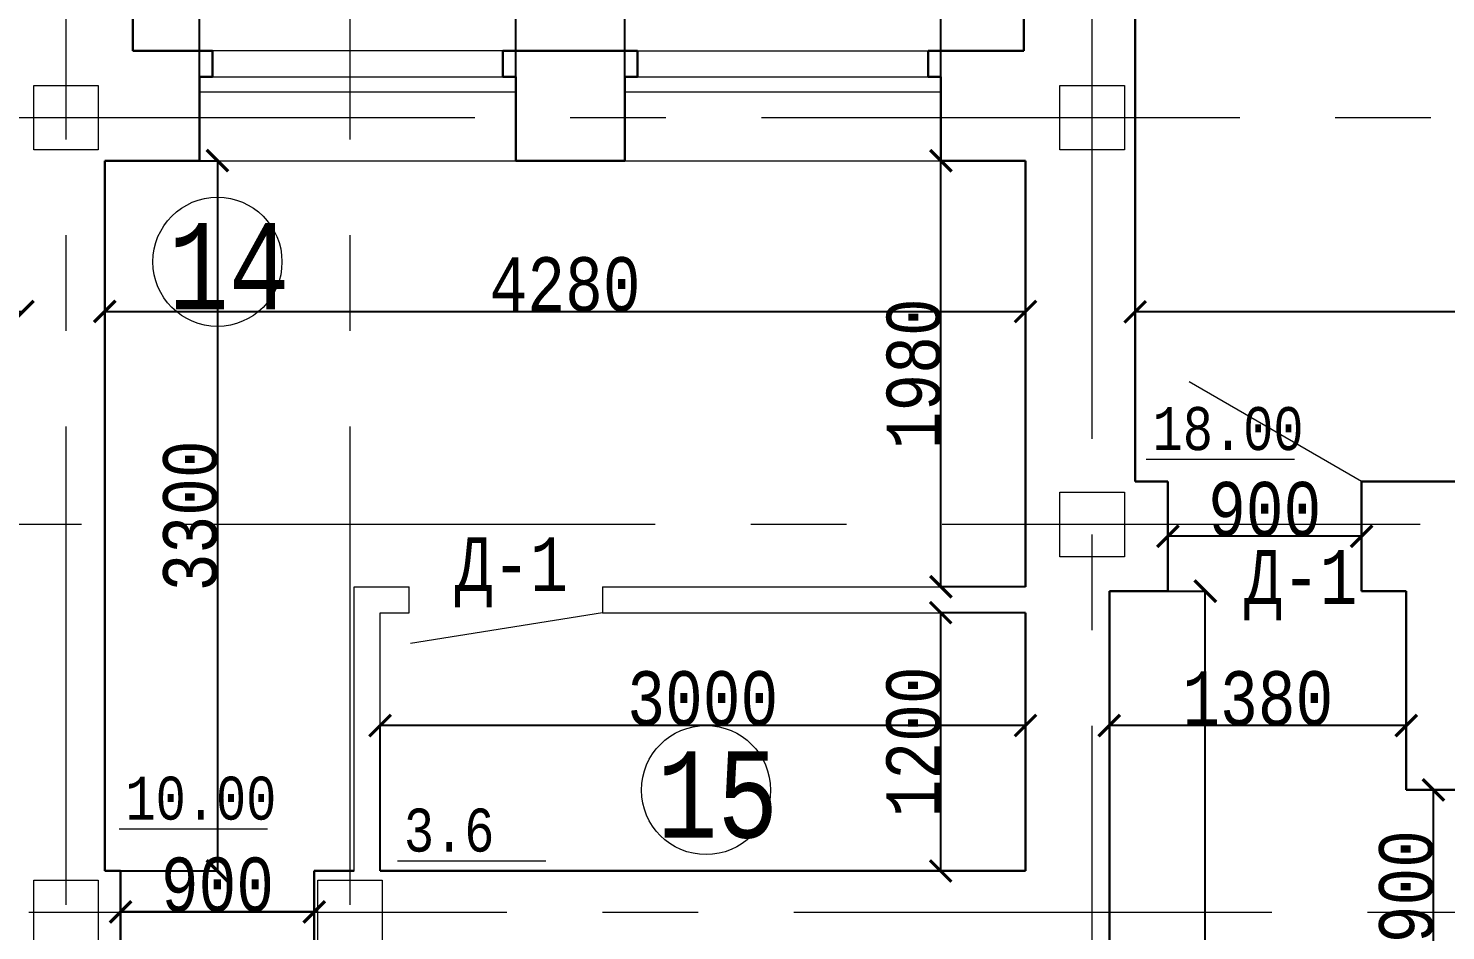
# Model space of a CAD drawing. Header units: millimetres. Extents: x -689206 to 4969298, y -1019800 to 703299.
# Drawn here: x 79819 to 86407, y -616840 to -612648 of the extents above; entities that cross this region are included whole.
import ezdxf

# ---------------------------------------------------------------- set-up
doc = ezdxf.new("R2010")
doc.units = ezdxf.units.MM
doc.linetypes.add('осеваяX2', pattern=[101.6, 63.5, -12.7, 12.7, -12.7])
for name, color, linetype, lineweight in [('ОКНА', 250, 'Continuous', 20), ('РАЗМЕРЫ', 7, 'Continuous', 9), ('стены', 7, 'Continuous', 20)]:
    doc.layers.add(name, color=color, linetype=linetype, lineweight=lineweight)
doc.layers.add('четотам', color=7, linetype='Continuous')
doc.styles.add('Аннотативный', font='isocteur.ttf', dxfattribs={"width": 0.7, "height": 250})
doc.dimstyles.new('Аннотативный', dxfattribs={"dimscale": 0, "dimtxt": 250, "dimasz": 100, "dimexe": 1.25, "dimexo": 0.625, "dimtad": 1, "dimdec": 0, "dimtxsty": 'Аннотативный', "dimblk": 'ARCHTICK', "dimcen": 2.5, "dimadec": 0, "dimazin": 0, "dimtfac": 1, "dimtdec": 0, "dimtmove": 0, "dimatfit": 3, "dimfxl": 1, "dimarcsym": 0})

# ---------------------------------------------------------------- blocks, each defined once
blk = doc.blocks.new('_ArchTick')
at = {"color": 0, "linetype": 'ByBlock', "const_width": 0.15}
blk.add_lwpolyline([(-0.5, -0.5), (0.5, 0.5)], dxfattribs=at)
blk = doc.blocks.new('*D2738')
at = {"layer": 'Defpoints', "color": 0, "lineweight": 5, "transparency": 16777216}
for p in [(76394.2, -613963.6), (79794.2, -613963.6), (79794.2, -613963.6)]:
    blk.add_point(p, dxfattribs=at)
at = {"layer": 'стены', "color": 0, "lineweight": -2, "transparency": 16777216}
for p, q in [((76394.2, -613963.6), (79794.2, -613963.6)), ((76394.2, -613964.2), (76394.2, -613964.9)), ((79794.2, -613963), (79794.2, -613962.4))]:
    blk.add_line(p, q, dxfattribs=at)
at = {"layer": 'стены', "color": 0, "lineweight": -2, "transparency": 16777216, "xscale": 100, "yscale": 100, "zscale": 100, "rotation": 180}
blk.add_blockref('_ArchTick', (76394.2, -613963.6), dxfattribs=at)
at = {"layer": 'стены', "color": 0, "lineweight": -2, "transparency": 16777216, "xscale": 100, "yscale": 100, "zscale": 100}
blk.add_blockref('_ArchTick', (79794.2, -613963.6), dxfattribs=at)
at = {"layer": 'стены', "color": 0, "lineweight": 5, "transparency": 16777216, "insert": (78094.2, -613838), "char_height": 250, "attachment_point": 5, "style": 'Аннотативный'}
blk.add_mtext('3400', dxfattribs=at)
blk = doc.blocks.new('*D2744')
at = {"layer": 'Defpoints', "color": 0, "lineweight": 5, "transparency": 16777216}
for p in [(82591.2, -611952.9), (82591.2, -613262.9), (84061.2, -613262.9)]:
    blk.add_point(p, dxfattribs=at)
at = {"layer": 'стены', "color": 0, "lineweight": -2, "transparency": 16777216}
for p, q in [((82591.2, -613262.2), (82591.2, -611951.6)), ((84061.2, -611952.9), (82591.2, -611952.9)), ((84061.2, -613262.2), (84061.2, -611951.6))]:
    blk.add_line(p, q, dxfattribs=at)
at = {"layer": 'стены', "color": 0, "lineweight": -2, "transparency": 16777216, "xscale": 100, "yscale": 100, "zscale": 100, "rotation": 180}
blk.add_blockref('_ArchTick', (82591.2, -611952.9), dxfattribs=at)
at = {"layer": 'стены', "color": 0, "lineweight": -2, "transparency": 16777216, "xscale": 100, "yscale": 100, "zscale": 100}
blk.add_blockref('_ArchTick', (84061.2, -611952.9), dxfattribs=at)
at = {"layer": 'стены', "color": 0, "lineweight": 5, "transparency": 16777216, "insert": (83326.2, -611827.2), "char_height": 250, "attachment_point": 5, "style": 'Аннотативный'}
blk.add_mtext('1470', dxfattribs=at)
blk = doc.blocks.new('*D2745')
at = {"layer": 'Defpoints', "color": 0, "lineweight": 5, "transparency": 16777216}
for p in [(80614.5, -611952.9), (80614.5, -613262.9), (82084.5, -613262.9)]:
    blk.add_point(p, dxfattribs=at)
at = {"layer": 'стены', "color": 0, "lineweight": -2, "transparency": 16777216}
for p, q in [((80614.5, -613262.2), (80614.5, -611951.6)), ((82084.5, -611952.9), (80614.5, -611952.9)), ((82084.5, -613262.2), (82084.5, -611951.6))]:
    blk.add_line(p, q, dxfattribs=at)
at = {"layer": 'стены', "color": 0, "lineweight": -2, "transparency": 16777216, "xscale": 100, "yscale": 100, "zscale": 100, "rotation": 180}
blk.add_blockref('_ArchTick', (80614.5, -611952.9), dxfattribs=at)
at = {"layer": 'стены', "color": 0, "lineweight": -2, "transparency": 16777216, "xscale": 100, "yscale": 100, "zscale": 100}
blk.add_blockref('_ArchTick', (82084.5, -611952.9), dxfattribs=at)
at = {"layer": 'стены', "color": 0, "lineweight": 5, "transparency": 16777216, "insert": (81349.5, -611827.2), "char_height": 250, "attachment_point": 5, "style": 'Аннотативный'}
blk.add_mtext('1470', dxfattribs=at)
blk = doc.blocks.new('*D2764')
at = {"layer": 'Defpoints', "color": 0, "lineweight": 5, "transparency": 16777216}
for p in [(80174.2, -613262.9), (84454.2, -613262.9), (84454.2, -613963.6)]:
    blk.add_point(p, dxfattribs=at)
at = {"layer": 'РАЗМЕРЫ', "color": 0, "lineweight": -2, "transparency": 16777216}
for p, q in [((80174.2, -613263.5), (80174.2, -613964.9)), ((84454.2, -613263.5), (84454.2, -613964.9)), ((80174.2, -613963.6), (84454.2, -613963.6))]:
    blk.add_line(p, q, dxfattribs=at)
at = {"layer": 'РАЗМЕРЫ', "color": 0, "lineweight": -2, "transparency": 16777216, "xscale": 100, "yscale": 100, "zscale": 100, "rotation": 180}
blk.add_blockref('_ArchTick', (80174.2, -613963.6), dxfattribs=at)
at = {"layer": 'РАЗМЕРЫ', "color": 0, "lineweight": -2, "transparency": 16777216, "xscale": 100, "yscale": 100, "zscale": 100}
blk.add_blockref('_ArchTick', (84454.2, -613963.6), dxfattribs=at)
at = {"layer": 'РАЗМЕРЫ', "color": 0, "lineweight": 5, "transparency": 16777216, "insert": (82314.2, -613838), "char_height": 250, "attachment_point": 5, "style": 'Аннотативный'}
blk.add_mtext('4280', dxfattribs=at)
blk = doc.blocks.new('*D2851')
at = {"layer": 'Defpoints', "color": 0, "linetype": 'ByBlock', "lineweight": 5, "transparency": 16777216}
for p in [(80248.2, -616752.9), (80248.2, -616754.9), (81148.2, -616754.9)]:
    blk.add_point(p, dxfattribs=at)
at = {"layer": 'РАЗМЕРЫ', "color": 0, "linetype": 'ByBlock', "lineweight": -2, "transparency": 16777216}
for p, q in [((80248.2, -616754.3), (80248.2, -616751.6)), ((81148.2, -616752.9), (80248.2, -616752.9)), ((81148.2, -616754.3), (81148.2, -616751.6))]:
    blk.add_line(p, q, dxfattribs=at)
at = {"layer": 'РАЗМЕРЫ', "color": 0, "linetype": 'ByBlock', "lineweight": -2, "transparency": 16777216, "xscale": 100, "yscale": 100, "zscale": 100, "rotation": 180}
blk.add_blockref('_ArchTick', (80248.2, -616752.9), dxfattribs=at)
at = {"layer": 'РАЗМЕРЫ', "color": 0, "linetype": 'ByBlock', "lineweight": -2, "transparency": 16777216, "xscale": 100, "yscale": 100, "zscale": 100}
blk.add_blockref('_ArchTick', (81148.2, -616752.9), dxfattribs=at)
at = {"layer": 'РАЗМЕРЫ', "color": 0, "linetype": 'ByBlock', "lineweight": 5, "transparency": 16777216, "insert": (80698.2, -616627.2), "char_height": 250, "attachment_point": 5, "style": 'Аннотативный'}
blk.add_mtext('900', dxfattribs=at)
blk = doc.blocks.new('*D2853')
at = {"layer": 'Defpoints', "color": 0, "linetype": 'ByBlock', "lineweight": 5, "transparency": 16777216}
for p in [(85116.2, -615007.9), (85116.2, -615007.9), (86016.3, -615007.9)]:
    blk.add_point(p, dxfattribs=at)
at = {"layer": 'РАЗМЕРЫ', "color": 0, "linetype": 'ByBlock', "lineweight": -2, "transparency": 16777216}
for p, q in [((85116.2, -615007.2), (85116.2, -615006.6)), ((86016.3, -615007.9), (85116.2, -615007.9)), ((86016.3, -615007.2), (86016.3, -615006.6))]:
    blk.add_line(p, q, dxfattribs=at)
at = {"layer": 'РАЗМЕРЫ', "color": 0, "linetype": 'ByBlock', "lineweight": -2, "transparency": 16777216, "xscale": 100, "yscale": 100, "zscale": 100, "rotation": 180}
blk.add_blockref('_ArchTick', (85116.2, -615007.9), dxfattribs=at)
at = {"layer": 'РАЗМЕРЫ', "color": 0, "linetype": 'ByBlock', "lineweight": -2, "transparency": 16777216, "xscale": 100, "yscale": 100, "zscale": 100}
blk.add_blockref('_ArchTick', (86016.3, -615007.9), dxfattribs=at)
at = {"layer": 'РАЗМЕРЫ', "color": 0, "linetype": 'ByBlock', "lineweight": 5, "transparency": 16777216, "insert": (85566.2, -614882.2), "char_height": 250, "attachment_point": 5, "style": 'Аннотативный'}
blk.add_mtext('900', dxfattribs=at)
blk = doc.blocks.new('*D2854')
at = {"layer": 'Defpoints', "color": 0, "linetype": 'ByBlock', "lineweight": 5, "transparency": 16777216}
for p in [(84844.2, -615887.3), (84844.2, -615887.3), (86224.3, -615887.3)]:
    blk.add_point(p, dxfattribs=at)
at = {"layer": 'РАЗМЕРЫ', "color": 0, "linetype": 'ByBlock', "lineweight": -2, "transparency": 16777216}
for p, q in [((86224.3, -615887.3), (84844.2, -615887.3)), ((84844.2, -615887.9), (84844.2, -615888.5)), ((86224.3, -615886.6), (86224.3, -615886))]:
    blk.add_line(p, q, dxfattribs=at)
at = {"layer": 'РАЗМЕРЫ', "color": 0, "linetype": 'ByBlock', "lineweight": -2, "transparency": 16777216, "xscale": 100, "yscale": 100, "zscale": 100, "rotation": 180}
blk.add_blockref('_ArchTick', (84844.2, -615887.3), dxfattribs=at)
at = {"layer": 'РАЗМЕРЫ', "color": 0, "linetype": 'ByBlock', "lineweight": -2, "transparency": 16777216, "xscale": 100, "yscale": 100, "zscale": 100}
blk.add_blockref('_ArchTick', (86224.3, -615887.3), dxfattribs=at)
at = {"layer": 'РАЗМЕРЫ', "color": 0, "linetype": 'ByBlock', "lineweight": 5, "transparency": 16777216, "insert": (85534.2, -615761.6), "char_height": 250, "attachment_point": 5, "style": 'Аннотативный'}
blk.add_mtext('1380', dxfattribs=at)
blk = doc.blocks.new('*D2855')
at = {"layer": 'Defpoints', "color": 0, "linetype": 'ByBlock', "lineweight": 5, "transparency": 16777216}
for p in [(84939.6, -615262.9), (85290.2, -615262.9), (84939.6, -619592.3)]:
    blk.add_point(p, dxfattribs=at)
at = {"layer": 'РАЗМЕРЫ', "color": 0, "linetype": 'ByBlock', "lineweight": -2, "transparency": 16777216}
for p, q in [((84940.2, -615262.9), (85291.4, -615262.9)), ((85290.2, -619592.3), (85290.2, -615262.9)), ((84940.2, -619592.3), (85291.4, -619592.3))]:
    blk.add_line(p, q, dxfattribs=at)
at = {"layer": 'РАЗМЕРЫ', "color": 0, "linetype": 'ByBlock', "lineweight": -2, "transparency": 16777216, "xscale": 100, "yscale": 100, "zscale": 100}
for p, rotation in [((85290.2, -615262.9), 90), ((85290.2, -619592.3), 270)]:
    blk.add_blockref('_ArchTick', p, dxfattribs=dict(at, rotation=rotation))
at = {"layer": 'РАЗМЕРЫ', "color": 0, "linetype": 'ByBlock', "lineweight": 5, "transparency": 16777216, "insert": (85164.6, -617486), "char_height": 250, "attachment_point": 5, "rotation": 90, "style": 'Аннотативный'}
blk.add_mtext('4330', dxfattribs=at)
blk = doc.blocks.new('*D2840')
at = {"layer": 'Defpoints', "color": 0, "linetype": 'ByBlock', "lineweight": 5, "transparency": 16777216}
for p in [(84964.2, -613964.9), (84964.2, -614752.9), (89464.3, -614752.9)]:
    blk.add_point(p, dxfattribs=at)
at = {"layer": 'РАЗМЕРЫ', "color": 0, "linetype": 'ByBlock', "lineweight": -2, "transparency": 16777216}
for p, q in [((84964.2, -614752.2), (84964.2, -613963.6)), ((89464.3, -613964.9), (84964.2, -613964.9)), ((89464.3, -614752.2), (89464.3, -613963.6))]:
    blk.add_line(p, q, dxfattribs=at)
at = {"layer": 'РАЗМЕРЫ', "color": 0, "linetype": 'ByBlock', "lineweight": -2, "transparency": 16777216, "xscale": 100, "yscale": 100, "zscale": 100, "rotation": 180}
blk.add_blockref('_ArchTick', (84964.2, -613964.9), dxfattribs=at)
at = {"layer": 'РАЗМЕРЫ', "color": 0, "linetype": 'ByBlock', "lineweight": -2, "transparency": 16777216, "xscale": 100, "yscale": 100, "zscale": 100}
blk.add_blockref('_ArchTick', (89464.3, -613964.9), dxfattribs=at)
at = {"layer": 'РАЗМЕРЫ', "color": 0, "linetype": 'ByBlock', "lineweight": 5, "transparency": 16777216, "insert": (87214.2, -613839.2), "char_height": 250, "attachment_point": 5, "style": 'Аннотативный'}
blk.add_mtext('4500', dxfattribs=at)
blk = doc.blocks.new('*D2845')
at = {"layer": 'Defpoints', "color": 0, "linetype": 'ByBlock', "lineweight": 5, "transparency": 16777216}
for p in [(80174.2, -613262.9), (80174.2, -616562.9), (80698.2, -616562.9)]:
    blk.add_point(p, dxfattribs=at)
at = {"layer": 'РАЗМЕРЫ', "color": 0, "linetype": 'ByBlock', "lineweight": -2, "transparency": 16777216}
for p, q in [((80174.8, -613262.9), (80699.5, -613262.9)), ((80698.2, -613262.9), (80698.2, -616562.9)), ((80174.8, -616562.9), (80699.5, -616562.9))]:
    blk.add_line(p, q, dxfattribs=at)
at = {"layer": 'РАЗМЕРЫ', "color": 0, "linetype": 'ByBlock', "lineweight": -2, "transparency": 16777216, "xscale": 100, "yscale": 100, "zscale": 100}
for p, rotation in [((80698.2, -613262.9), 90), ((80698.2, -616562.9), 270)]:
    blk.add_blockref('_ArchTick', p, dxfattribs=dict(at, rotation=rotation))
at = {"layer": 'РАЗМЕРЫ', "color": 0, "linetype": 'ByBlock', "lineweight": 5, "transparency": 16777216, "insert": (80572.6, -614912.9), "char_height": 250, "attachment_point": 5, "rotation": 90, "style": 'Аннотативный'}
blk.add_mtext('3300', dxfattribs=at)
blk = doc.blocks.new('*D2864')
at = {"layer": 'Defpoints', "color": 0, "linetype": 'ByBlock', "lineweight": 5, "transparency": 16777216}
for p in [(84061.2, -613262.9), (84454.2, -613262.9), (84454.2, -615242.9)]:
    blk.add_point(p, dxfattribs=at)
at = {"layer": 'РАЗМЕРЫ', "color": 0, "linetype": 'ByBlock', "lineweight": -2, "transparency": 16777216}
for p, q in [((84453.6, -613262.9), (84060, -613262.9)), ((84061.2, -615242.9), (84061.2, -613262.9)), ((84453.6, -615242.9), (84060, -615242.9))]:
    blk.add_line(p, q, dxfattribs=at)
at = {"layer": 'РАЗМЕРЫ', "color": 0, "linetype": 'ByBlock', "lineweight": -2, "transparency": 16777216, "xscale": 100, "yscale": 100, "zscale": 100}
for p, rotation in [((84061.2, -613262.9), 90), ((84061.2, -615242.9), 270)]:
    blk.add_blockref('_ArchTick', p, dxfattribs=dict(at, rotation=rotation))
at = {"layer": 'РАЗМЕРЫ', "color": 0, "linetype": 'ByBlock', "lineweight": 5, "transparency": 16777216, "insert": (83935.6, -614252.9), "char_height": 250, "attachment_point": 5, "rotation": 90, "style": 'Аннотативный'}
blk.add_mtext('1980', dxfattribs=at)
blk = doc.blocks.new('*D2865')
at = {"layer": 'Defpoints', "color": 0, "linetype": 'ByBlock', "lineweight": 5, "transparency": 16777216}
for p in [(84060, -615362.9), (84454.2, -615362.9), (84454.2, -616562.9)]:
    blk.add_point(p, dxfattribs=at)
at = {"layer": 'РАЗМЕРЫ', "color": 0, "linetype": 'ByBlock', "lineweight": -2, "transparency": 16777216}
for p, q in [((84453.6, -615362.9), (84058.7, -615362.9)), ((84060, -616562.9), (84060, -615362.9)), ((84453.6, -616562.9), (84058.7, -616562.9))]:
    blk.add_line(p, q, dxfattribs=at)
at = {"layer": 'РАЗМЕРЫ', "color": 0, "linetype": 'ByBlock', "lineweight": -2, "transparency": 16777216, "xscale": 100, "yscale": 100, "zscale": 100}
for p, rotation in [((84060, -615362.9), 90), ((84060, -616562.9), 270)]:
    blk.add_blockref('_ArchTick', p, dxfattribs=dict(at, rotation=rotation))
at = {"layer": 'РАЗМЕРЫ', "color": 0, "linetype": 'ByBlock', "lineweight": 5, "transparency": 16777216, "insert": (83934.3, -615962.9), "char_height": 250, "attachment_point": 5, "rotation": 90, "style": 'Аннотативный'}
blk.add_mtext('1200', dxfattribs=at)
blk = doc.blocks.new('*D2866')
at = {"layer": 'Defpoints', "color": 0, "linetype": 'ByBlock', "lineweight": 5, "transparency": 16777216}
for p in [(81454.2, -615887.3), (81454.2, -616562.9), (84454.2, -616562.9)]:
    blk.add_point(p, dxfattribs=at)
at = {"layer": 'РАЗМЕРЫ', "color": 0, "linetype": 'ByBlock', "lineweight": -2, "transparency": 16777216}
for p, q in [((81454.2, -616562.2), (81454.2, -615886)), ((84454.2, -615887.3), (81454.2, -615887.3)), ((84454.2, -616562.2), (84454.2, -615886))]:
    blk.add_line(p, q, dxfattribs=at)
at = {"layer": 'РАЗМЕРЫ', "color": 0, "linetype": 'ByBlock', "lineweight": -2, "transparency": 16777216, "xscale": 100, "yscale": 100, "zscale": 100, "rotation": 180}
blk.add_blockref('_ArchTick', (81454.2, -615887.3), dxfattribs=at)
at = {"layer": 'РАЗМЕРЫ', "color": 0, "linetype": 'ByBlock', "lineweight": -2, "transparency": 16777216, "xscale": 100, "yscale": 100, "zscale": 100}
blk.add_blockref('_ArchTick', (84454.2, -615887.3), dxfattribs=at)
at = {"layer": 'РАЗМЕРЫ', "color": 0, "linetype": 'ByBlock', "lineweight": 5, "transparency": 16777216, "insert": (82954.2, -615761.6), "char_height": 250, "attachment_point": 5, "style": 'Аннотативный'}
blk.add_mtext('3000', dxfattribs=at)
blk = doc.blocks.new('*D2887')
at = {"layer": 'Defpoints', "color": 0, "linetype": 'ByBlock', "lineweight": 5, "transparency": 16777216}
for p in [(86344.3, -616185.9), (86350.4, -616185.9), (86344.3, -617085.9)]:
    blk.add_point(p, dxfattribs=at)
at = {"layer": 'РАЗМЕРЫ', "color": 0, "linetype": 'ByBlock', "lineweight": -2, "transparency": 16777216}
for p, q in [((86344.9, -616185.9), (86351.6, -616185.9)), ((86350.4, -617085.9), (86350.4, -616185.9)), ((86344.9, -617085.9), (86351.6, -617085.9))]:
    blk.add_line(p, q, dxfattribs=at)
at = {"layer": 'РАЗМЕРЫ', "color": 0, "linetype": 'ByBlock', "lineweight": -2, "transparency": 16777216, "xscale": 100, "yscale": 100, "zscale": 100}
for p, rotation in [((86350.4, -616185.9), 90), ((86350.4, -617085.9), 270)]:
    blk.add_blockref('_ArchTick', p, dxfattribs=dict(at, rotation=rotation))
at = {"layer": 'РАЗМЕРЫ', "color": 0, "linetype": 'ByBlock', "lineweight": 5, "transparency": 16777216, "insert": (86224.8, -616635.9), "char_height": 250, "attachment_point": 5, "rotation": 90, "style": 'Аннотативный'}
blk.add_mtext('900', dxfattribs=at)

msp = doc.modelspace()

# ---------------------------------------------------------------- linework, layer by layer
at = {"layer": 'ОКНА', "color": 0}
msp.add_line((80248.2, -616562.9), (80248.2, -616942.9), dxfattribs=at)
at = {"layer": 'РАЗМЕРЫ', "linetype": 'осеваяX2', "lineweight": 5, "ltscale": 35}
for p, q in [((79994.2, -607385.9), (79994.2, -657227.2)), ((84764.2, -657227.2), (84764.2, -607385.9)), ((111181.5, -614952.9), (44111.5, -614952.9))]:
    msp.add_line(p, q, dxfattribs=at)
at = {"layer": 'РАЗМЕРЫ'}
for p, q in [((85015.9, -614650.3), (85705.1, -614650.3)), ((80241.2, -616367.2), (80930.5, -616367.2)), ((81535.7, -616515.8), (82224.9, -616515.8))]:
    msp.add_line(p, q, dxfattribs=at)
at = {"layer": 'РАЗМЕРЫ', "linetype": 'ByBlock', "lineweight": 20}
for p, q in [((84454.2, -615242.9), (84454.2, -615062.9)), ((84454.2, -616562.9), (84454.2, -615362.9)), ((84454.2, -616562.9), (81454.2, -616562.9)), ((84454.2, -616562.9), (81954.2, -616562.9))]:
    msp.add_line(p, q, dxfattribs=at)
at = {"layer": 'РАЗМЕРЫ', "linetype": 'ByBlock', "lineweight": 13}
for p, q in [((81334.2, -616562.9), (81334.2, -615242.9)), ((81334.2, -615242.9), (81588.8, -615242.9)), ((81588.8, -615362.9), (81588.8, -615242.9)), ((82488.8, -615242.9), (84454.2, -615242.9)), ((82488.8, -615242.9), (82488.8, -615362.9)), ((81454.2, -616562.9), (81454.2, -615362.9)), ((81454.2, -615362.9), (81588.8, -615362.9)), ((82488.8, -615362.9), (84454.2, -615362.9))]:
    msp.add_line(p, q, dxfattribs=at)
at = {"layer": 'РАЗМЕРЫ', "linetype": 'ByBlock', "lineweight": 9}
msp.add_line((82488.8, -615362.9), (81596.3, -615506), dxfattribs=at)
at = {"layer": 'стены', "linetype": 'осеваяX2', "lineweight": 5, "ltscale": 35}
for p, q in [((81314.2, -607385.9), (81314.2, -657227.2)), ((44111.5, -613062.9), (111314.2, -613062.9)), ((44261.5, -616754.9), (111314.2, -616754.9))]:
    msp.add_line(p, q, dxfattribs=at)
at = {"layer": 'стены', "lineweight": 30}
for p, q in [((84446.2, -610244.9), (84446.2, -612752.9)), ((84964.2, -610752.9), (84964.2, -614752.9)), ((80304.2, -612752.9), (80304.2, -611752.9)), ((80674.5, -612752.9), (80304.2, -612752.9)), ((80674.5, -612872.9), (80674.5, -612752.9)), ((82024.5, -612872.9), (82024.5, -612752.9)), ((82651.2, -612752.9), (82024.5, -612752.9)), ((82651.2, -612872.9), (82651.2, -612752.9)), ((84001.2, -612872.9), (84001.2, -612752.9)), ((84001.2, -612752.9), (84446.2, -612752.9)), ((80614.5, -612872.9), (80674.5, -612872.9)), ((80614.5, -612872.9), (80614.5, -613262.9)), ((82024.5, -612872.9), (82084.5, -612872.9)), ((82084.5, -612872.9), (82084.5, -613262.9)), ((82591.2, -612872.9), (82651.2, -612872.9)), ((82591.2, -612872.9), (82591.2, -613262.9)), ((84001.2, -612872.9), (84061.2, -612872.9)), ((84061.2, -612872.9), (84061.2, -613262.9)), ((80174.2, -616562.9), (80174.2, -613262.9)), ((80614.5, -613262.9), (80174.2, -613262.9)), ((82591.2, -613262.9), (82084.5, -613262.9)), ((84454.2, -613262.9), (84061.2, -613262.9)), ((84454.2, -615242.9), (84454.2, -613262.9)), ((84964.2, -614752.9), (85116.2, -614752.9)), ((85116.2, -614752.9), (85116.2, -615262.9)), ((86016.3, -614752.9), (89464.3, -614752.9)), ((89464.3, -614752.9), (86016.3, -614752.9)), ((86016.3, -614752.9), (86016.3, -615262.9)), ((84844.2, -615262.9), (85116.2, -615262.9)), ((84844.2, -616942.9), (84844.2, -615262.9)), ((85116.2, -615262.9), (84956.2, -615262.9)), ((86016.3, -615262.9), (86224.3, -615262.9)), ((86224.3, -615262.9), (86224.3, -616185.9)), ((84454.2, -616562.9), (84454.2, -615362.9)), ((86224.3, -616185.9), (86464.3, -616185.9)), ((80174.2, -616562.9), (80248.2, -616562.9)), ((80248.2, -616562.9), (80248.2, -616942.9)), ((81148.2, -616562.9), (81334.2, -616562.9)), ((81148.2, -616942.9), (81148.2, -616562.9)), ((81454.2, -616562.9), (84454.2, -616562.9))]:
    msp.add_line(p, q, dxfattribs=at)
at = {"layer": 'стены', "lineweight": 13}
for p, q in [((82024.5, -612752.9), (80674.5, -612752.9)), ((82651.2, -612752.9), (84001.2, -612752.9)), ((80674.5, -612872.9), (82024.5, -612872.9)), ((82651.2, -612872.9), (84001.2, -612872.9)), ((80614.5, -612942.9), (82084.5, -612942.9)), ((82591.2, -612942.9), (84061.2, -612942.9)), ((80614.5, -613262.9), (82084.5, -613262.9)), ((82591.2, -613262.9), (84061.2, -613262.9))]:
    msp.add_line(p, q, dxfattribs=at)
at = {"layer": 'стены', "color": 152, "lineweight": 30, "true_color": 0x2776bb}
for p, q in [((80614.5, -613262.9), (80614.5, -612902.9)), ((82084.5, -612902.9), (82084.5, -613262.9)), ((82591.2, -613262.9), (82591.2, -612902.9)), ((84061.2, -612902.9), (84061.2, -613262.9))]:
    msp.add_line(p, q, dxfattribs=at)
at = {"layer": 'стены', "color": 7, "lineweight": 30, "true_color": 0xffffff}
msp.add_line((84061.2, -613262.9), (84454.2, -613262.9), dxfattribs=at)
at = {"layer": 'стены', "lineweight": 9}
msp.add_line((86016.3, -614752.9), (85215.6, -614290.6), dxfattribs=at)
at = {"layer": 'стены'}
for p, q in [((84964.2, -614752.9), (85116.2, -614752.9)), ((86224.3, -615262.9), (86016.3, -615262.9))]:
    msp.add_line(p, q, dxfattribs=at)
at = {"layer": 'стены', "lineweight": 20}
for points in [[(79844.2, -612912.9), (80144.2, -612912.9), (80144.2, -613212.9), (79844.2, -613212.9)], [(84614.2, -612912.9), (84914.2, -612912.9), (84914.2, -613212.9), (84614.2, -613212.9)], [(84614.2, -614802.9), (84914.2, -614802.9), (84914.2, -615102.9), (84614.2, -615102.9)], [(79844.2, -616604.9), (80144.2, -616604.9), (80144.2, -616904.9), (79844.2, -616904.9)], [(81164.2, -616604.9), (81464.2, -616604.9), (81464.2, -616904.9), (81164.2, -616904.9)]]:
    msp.add_lwpolyline(points, close=True, dxfattribs=at)
at = {"layer": 'четотам', "lineweight": 13}
for centre in [(80698.2, -613732.6), (82969.3, -616187)]:
    msp.add_circle(centre, 300, dxfattribs=at)

# ---------------------------------------------------------------- texts
at = {"layer": 'РАЗМЕРЫ', "lineweight": 13, "ltscale": 150, "char_height": 401.1, "width": 1460, "attachment_point": 1, "style": 'Аннотативный'}
for s, insert in [('14', (80470.2, -613552.7)), ('15', (82741.3, -616007.1))]:
    msp.add_mtext(s, dxfattribs=dict(at, insert=insert))
at = {"layer": 'РАЗМЕРЫ', "char_height": 200, "width": 656.117, "attachment_point": 1, "style": 'Аннотативный'}
for s, insert in [('18.00', (85045.1, -614407.5)), ('10.00', (80270.5, -616124.4)), ('3.6', (81564.9, -616273))]:
    msp.add_mtext(s, dxfattribs=dict(at, insert=insert))
at = {"layer": 'РАЗМЕРЫ', "lineweight": 20, "ltscale": 150, "char_height": 250, "width": 922.913, "attachment_point": 1, "style": 'Аннотативный'}
for insert in [(81801.5, -615012), (85471.5, -615072)]:
    msp.add_mtext('Д-1', dxfattribs=dict(at, insert=insert))

# ---------------------------------------------------------------- dimensions: what is measured, and where the dimension line sits
at = {"layer": 'РАЗМЕРЫ', "linetype": 'ByBlock', "lineweight": 5}
for base, p1, p2, picture, middle in [((80698.2, -616562.9), (80174.2, -613262.9), (80174.2, -616562.9), '*D2845', (80572.6, -614912.9)), ((84061.2, -613262.9), (84454.2, -615242.9), (84454.2, -613262.9), '*D2864', (83935.6, -614252.9)), ((84060, -615362.9), (84454.2, -616562.9), (84454.2, -615362.9), '*D2865', (83934.3, -615962.9)), ((86350.4, -616185.9), (86344.3, -617085.9), (86344.3, -616185.9), '*D2887', (86224.8, -616635.9))]:
    dim = msp.add_linear_dim(base=base, p1=p1, p2=p2, angle=90, dimstyle='Аннотативный', dxfattribs=at)
    dim.commit()
    dim.dimension.update_dxf_attribs({"geometry": picture, "text_midpoint": middle})
at = {"layer": 'РАЗМЕРЫ', "lineweight": 5}
dim = msp.add_linear_dim(base=(84454.2, -613963.6), p1=(80174.2, -613262.9), p2=(84454.2, -613262.9), dimstyle='Аннотативный', dxfattribs=at)
dim.commit()
dim.dimension.update_dxf_attribs({"geometry": '*D2764', "text_midpoint": (82314.2, -613838)})
at = {"layer": 'РАЗМЕРЫ', "linetype": 'ByBlock', "lineweight": 5}
for base, p1, p2, picture, middle in [((84964.2, -613964.9), (89464.3, -614752.9), (84964.2, -614752.9), '*D2840', (87214.2, -613839.2)), ((81454.2, -615887.3), (84454.2, -616562.9), (81454.2, -616562.9), '*D2866', (82954.2, -615761.6))]:
    dim = msp.add_linear_dim(base=base, p1=p1, p2=p2, dimstyle='Аннотативный', dxfattribs=at)
    dim.commit()
    dim.dimension.update_dxf_attribs({"geometry": picture, "text_midpoint": middle})
at = {"layer": 'РАЗМЕРЫ', "color": 18, "linetype": 'ByBlock', "lineweight": 5, "true_color": 0x000000}
for base, p1, p2, picture, middle in [((85116.2, -615007.9), (86016.3, -615007.9), (85116.2, -615007.9), '*D2853', (85566.2, -614882.2)), ((84844.2, -615887.3), (86224.3, -615887.3), (84844.2, -615887.3), '*D2854', (85534.2, -615761.6)), ((80248.2, -616752.9), (81148.2, -616754.9), (80248.2, -616754.9), '*D2851', (80698.2, -616627.2))]:
    dim = msp.add_linear_dim(base=base, p1=p1, p2=p2, dimstyle='Аннотативный', dxfattribs=at)
    dim.commit()
    dim.dimension.update_dxf_attribs({"geometry": picture, "text_midpoint": middle})
dim = msp.add_linear_dim(base=(85290.2, -615262.9), p1=(84939.6, -619592.3), p2=(84939.6, -615262.9), angle=90, text='4330', dimstyle='Аннотативный', dxfattribs=at)
dim.commit()
dim.dimension.update_dxf_attribs({"geometry": '*D2855', "text_midpoint": (85290.2, -617486), "dimtype": 160})
at = {"layer": 'стены', "lineweight": 5}
for base, p1, p2, picture, middle in [((80614.5, -611952.9), (82084.5, -613262.9), (80614.5, -613262.9), '*D2745', (81349.5, -611827.2)), ((82591.2, -611952.9), (84061.2, -613262.9), (82591.2, -613262.9), '*D2744', (83326.2, -611827.2))]:
    dim = msp.add_linear_dim(base=base, p1=p1, p2=p2, dimstyle='Аннотативный', dxfattribs=at)
    dim.commit()
    dim.dimension.update_dxf_attribs({"geometry": picture, "text_midpoint": middle})
dim = msp.add_aligned_dim(p1=(76394.2, -613963.6), p2=(79794.2, -613963.6), distance=0, dimstyle='Аннотативный', dxfattribs=at)
dim.commit()
dim.dimension.update_dxf_attribs({"geometry": '*D2738', "text_midpoint": (78094.2, -613838)})

doc.saveas('drawing.dxf')
